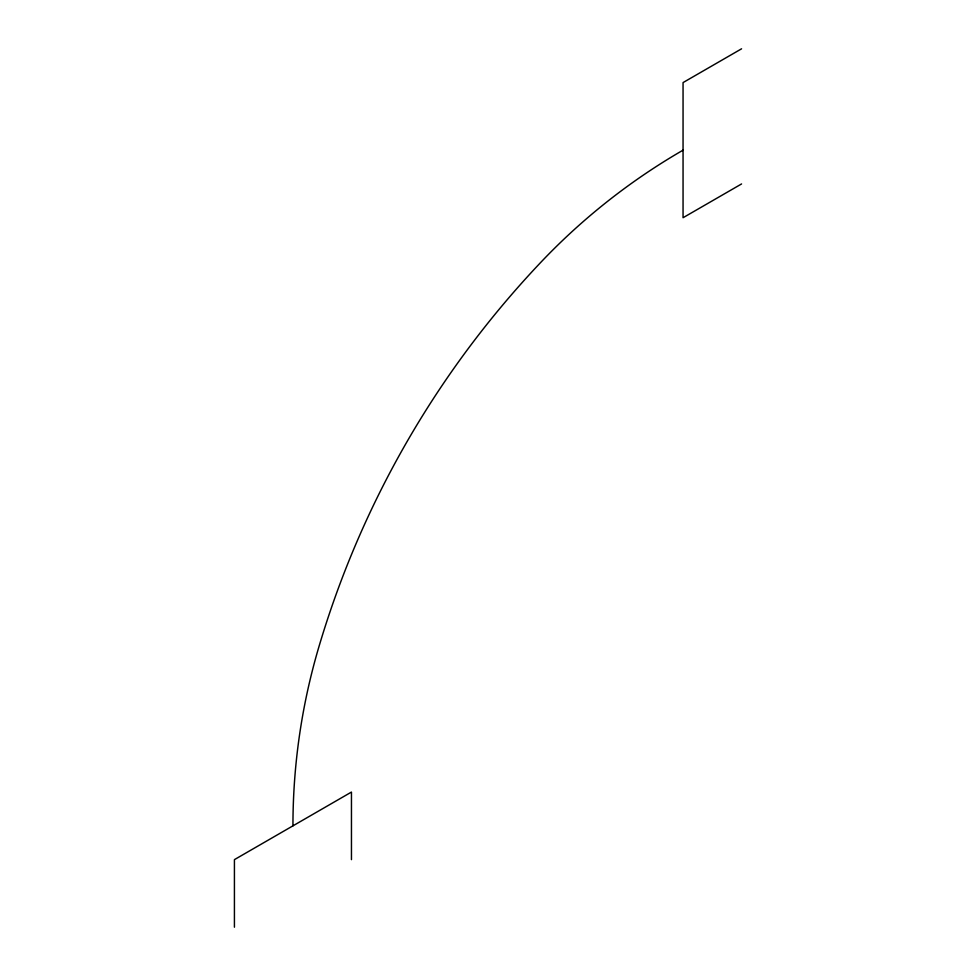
<?xml version="1.0" encoding="UTF-8"?>
<svg xmlns="http://www.w3.org/2000/svg" width="976" height="976" viewBox="0 0 976 976"><rect width="100%" height="100%" fill="white"/><g stroke="black" fill="none" stroke-linecap="round" stroke-linejoin="round"><path stroke-width="1.46" d="M741.577 48.8L683.054 82.582L683.054 217.721L741.577 183.939M351.458 859.636L351.458 792.061L234.423 859.636L234.423 927.2M683.054 150.158A630.447 630.447 0 0 0 540.582 262.568A952.43 952.43 0 0 0 319.067 646.258A630.447 630.447 0 0 0 292.946 825.842"/></g></svg>
